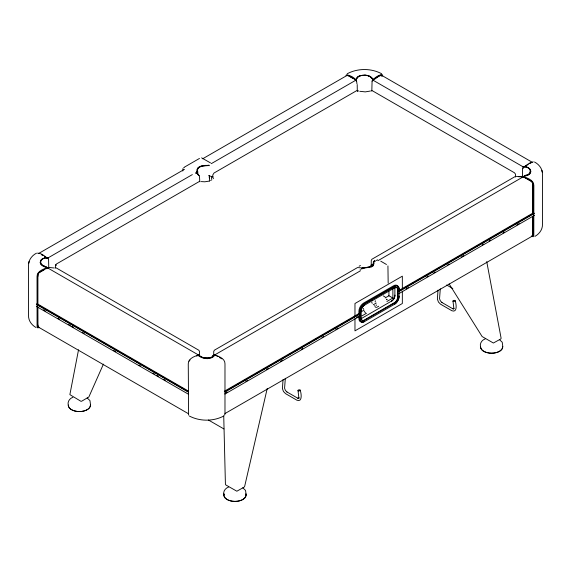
<?xml version="1.0" encoding="UTF-8"?>
<svg xmlns="http://www.w3.org/2000/svg" width="571" height="571" viewBox="0 0 571 571"><rect width="100%" height="100%" fill="white"/><g stroke="black" fill="none" stroke-linecap="round" stroke-linejoin="round"><path stroke-width="0.86" d="M532.871 216.459L532.807 235.452L531.872 235.78M532.871 213.939L532.807 183.398L531.287 181.371L524.571 177.61M522.401 176.253L522.608 168.267L523.543 166.646C526.797 166.361 532.143 169.23 529.702 173.027A7.38 4.168 -1.1 0 1 527.925 174.512L524.463 175.668L523.443 177.174M37.9 276.321L38.107 273.994L38.985 272.888M209.279 177.916L209.357 175.461M209.386 181.321L209.586 175.575M361.186 311.109L361.222 310.303A4.554 2.627 -60 0 1 362.135 307.648M394.847 295.985L394.875 295.107M399.086 296.235L399.043 297.191A6.317 3.647 -60 0 1 395.218 303.808L394.411 304.329M36.508 253.167C31.776 255.523 28.179 260.455 28.55 265.9L28.55 315.085C28.165 320.367 31.591 325.127 36.094 327.554M182.784 171.007L182.963 168.559M283.03 379.601L282.424 388.658L283.487 391.535L285.586 393.662L296.984 400.242C302.851 402.512 301.174 392.62 300.16 390.121M285.322 378.273L284.579 388.194L285.379 390.357L287.006 391.992M438 290.125L437.393 299.19L438.464 302.059L440.562 304.193L451.954 310.767C457.828 313.044 456.143 303.144 455.137 300.653M440.298 288.798L439.549 298.719L440.355 300.881L441.975 302.516M47.407 268.213L47.457 267.628C44.873 266.107 38.178 264.93 41.005 260.198A7.609 4.447 0.7 0 1 42.839 258.656A7.023 4.09 0.5 0 1 45.452 257.749L47.286 257.921M375.254 300.724L375.233 302.03M195.774 173.206L196.974 171.521C195.853 165.233 206.031 164.876 209.343 165.683M209.05 165.147C205.01 165.968 196.296 165.04 197.273 171.478L196.081 172.635L196.003 173.256L196.403 173.156M370.679 266.165L371.371 264.566M346.047 75.765L346.34 74.808C350.644 75.336 357.275 78.52 356.939 83.751M78.534 349.795L69.869 394.632L80.832 401.242L81.624 401.242L88.862 396.981L103.422 364.12M28.686 263.452L28.843 262.66M28.914 262.317L29.078 261.532M47.557 257.906L45.659 257.849L43.082 258.72A7.38 4.354 1.2 0 0 41.29 260.226C39.385 262.81 42.097 265.701 44.702 266.179M267.228 388.451L244.659 486.371L244.145 487.127L236.851 491.217L225.823 484.95L225.417 484.229L223.732 415.824M361.55 268.498L361.479 268.791C364.955 266.357 374.676 268.848 373.627 261.761L374.819 260.854L375.118 261.254M197.587 355.333L198.444 354.477C201.149 357.81 205.91 358.645 209.978 357.617A7.38 4.168 -1 0 0 212.576 356.575L214.446 354.655L215.588 354.919M200.243 181.692L199.086 181.635L56.493 263.966L55.444 265.287L55.373 268.256M372.056 81.168L372.285 80.625M523.186 168.424L523.407 167.874M373.134 79.812C371.079 75.201 365.155 74.658 360.801 75.65A7.923 4.575 0 0 0 358.074 76.735L355.319 80.275L356.639 78.099A7.023 4.097 0.4 0 1 358.188 76.571A7.609 4.454 0.6 0 1 360.872 75.529C365.233 74.637 370.658 75.401 372.949 79.704L372.078 81.36L371.828 90.875M189.108 361.172L189.315 360.801M197.866 355.34C200.678 357.453 205.596 359.716 210.199 358.167A7.923 4.568 0 0 0 212.926 357.082L215.017 354.948L215.374 355.283M522.415 177.031L523.414 176.603M214.182 354.984L215.231 354.527M371.321 90.86L372.363 90.746L514.421 172.756L515.463 174.076L515.527 177.046M355.412 80.161L358.431 76.657A7.38 4.361 1.1 0 1 361.015 75.629L363.213 75.322M372.599 80.09C375.154 77.563 378.716 74.637 382.399 74.694L382.706 75.729M361.7 268.998C365.247 266.678 374.976 268.991 373.926 261.896L375.047 261.061M373.955 261.125L373.355 261.768C374.405 268.206 365.59 266.95 361.893 268.199M189.608 360.444L189.979 360.065M524.157 166.789L529.481 163.128L533.278 161.843M196.424 172.67L197.545 171.614C196.474 165.647 204.604 165.904 208.472 165.583M360.058 269.919L360.429 269.612M373.727 79.633C375.918 79.005 380.707 73.345 382.085 76.393M211.905 179.729L210.571 180.5M359.095 266.25L360.429 265.479M364.662 305.1L364.148 305.428A4.839 2.791 -60 0 0 361.222 310.496M391.328 301.245L391.849 300.91A4.946 2.855 -60 0 0 394.839 295.728M392.07 300.781L361.414 318.518M39.57 272.446L44.788 269.398M534.884 236.401C539.402 233.974 542.843 229.214 542.45 223.932L542.45 174.74C542.821 169.309 539.231 164.384 534.513 162.014M184.39 167.153L199.486 158.438M183.662 167.731L184.076 167.489M38.885 253.346L184.462 169.302M202.669 158.788L347.518 75.158L356.118 80.04L211.291 163.656M192.348 174.59L47.521 258.206L44.459 256.443M528.218 164.484L523.628 167.132L372.378 79.812L380.978 74.929L532.251 162.271M529.752 163.599L531.28 162.714M514.992 176.639L371.864 259.27L371.243 260.569L371.243 267.128M360.429 270.804L214.882 354.834L217.944 356.604M377.938 260.697L523.479 176.667L531.901 181.528L532.95 183.27L532.957 213.468M372.349 300.653L363.977 305.528A4.554 2.627 -60 0 0 362.449 307.155M372.149 300.774L395.082 287.57A4.839 2.791 -60 0 1 398.008 289.261L398.008 297.627A4.839 2.791 -60 0 1 395.082 302.694L364.148 320.559A4.839 2.791 -60 0 1 361.222 318.868L361.186 318.061M361.029 311.866L364.091 310.096M373.241 304.814L376.232 303.087M385.189 297.919L388.922 295.764L388.922 291.353M224.317 391.278L359.709 313.108M399.143 290.346L533.764 212.619M224.881 391.67L359.502 313.943M398.936 291.181L533.564 213.454M225.053 391.963L359.673 314.236M399.108 291.467L534.499 213.304M225.088 393.383L227.394 392.056M245.858 381.392L247.393 380.507M266.628 369.401L268.163 368.516M280.475 361.407L282.781 360.08M301.245 349.416L302.78 348.531M322.015 337.425L323.55 336.54M335.862 329.431L338.168 328.097M356.632 317.44L358.167 316.548M406.067 288.897L408.372 287.57M426.837 276.906L428.371 276.021M433.76 272.909L435.295 272.024M447.607 264.915L449.141 264.03M461.454 256.921L463.759 255.587M482.224 244.93L483.758 244.038M489.147 240.933L490.682 240.041M502.994 232.939L504.536 232.047M516.841 224.945L519.146 223.611M224.881 394.09L359.673 316.27M398.936 293.601L534.499 215.338M361.921 315.906L366.503 313.258M376.446 307.519L378.687 306.227M386.895 301.488L392.869 298.041L392.869 288.341M364.419 321.644L394.604 304.215M225.024 413.525L532.879 235.78L532.957 216.131M347.204 73.766C357.674 68.127 371.193 68.12 381.664 73.752M223.796 416.009C213.276 421.534 199.864 421.541 189.336 416.023M376.21 260.469L377.581 259.834M394.361 287.948L394.854 287.698A4.554 2.627 -60 0 1 397.609 289.29M361.186 318.611L361.679 318.368M364.626 321.523L363.784 321.965A6.595 3.811 -60 0 1 359.794 319.653L359.787 310.902A6.595 3.811 -60 0 1 363.784 303.986L395.046 285.935A6.595 3.811 -60 0 1 399.036 288.241L399.086 289.19M72.867 397.316C69.669 398.38 67.428 401.591 68.199 405.017M485.136 338.96C481.938 340.03 479.69 343.242 480.468 346.661M228.464 487.149C225.267 488.212 223.018 491.424 223.796 494.85M37.486 253.124C41.24 253.053 44.774 255.986 47.479 258.435M196.695 356.083L197.273 355.854M39.563 327.433L37.722 327.904L37.079 326.869L37.044 276.571C36.822 271.453 43.196 268.927 47.279 267.906M347.061 75.572L348.31 75.729L353.528 78.705M370.472 91.01L365.304 91.888L359.78 91.296M208.936 181.128L204.853 181.799L201.299 181.607M224.324 415.053L224.853 414.739L224.981 412.776L224.981 363.77C225.138 358.667 218.836 356.275 214.782 355.026M45.359 257.892L42.711 258.806A7.923 4.575 0 0 0 40.834 260.383C38.25 264.337 43.517 266.843 46.679 267.456L47.05 268.606M38.985 327.176L37.986 326.976L37.9 325.049M46.28 268.677L46.95 268.648M518.568 176.746L522.786 176.332M204.339 358.16L208.486 358.21M364.377 75.151C367.546 75.065 371.179 76.086 372.699 79.133M374.49 261.033L374.819 260.854M524.121 166.554C527.426 166.446 532.45 169.437 529.995 173.17A7.609 4.34 -0.6 0 1 528.161 174.705A7.023 4.047 -0.3 0 1 525.548 175.625L524.035 176.232L523.714 177.153M523.521 176.782C527.583 178.024 533.992 180.308 533.842 185.454L533.806 235.78L533.178 236.744L531.323 236.266M46.201 257.778L46.786 257.814M213.083 176.939L208.572 175.647M516.248 176.36L522.993 177.017M48.364 267.406L54.266 267.985M358.588 90.939L356.611 90.696L214.018 173.02L212.79 175.004L212.79 177.374L213.44 178.702M198.401 355.162C194.333 356.19 188.037 358.795 188.266 363.877L188.601 415.11M363.37 268.035L357.489 267.571L214.368 350.201L213.711 351.515L213.711 355.619M198.051 354.57C200.906 357.931 205.831 358.973 210.128 357.839A7.609 4.34 -0.6 0 0 212.797 356.782A7.023 4.026 -0.1 0 0 214.368 355.276L214.996 354.655L215.553 355.069M47.457 267.628L48.142 267.935M45.437 266.628L46.879 267.242M212.412 355.519L213.547 355.926M371.457 302.666L372.478 303.13M383.305 295.892L385.139 296.977M452.66 308.683L453.859 308.74L453.56 309.089L453.874 308.233L453.881 308.604L452.989 301.138M297.684 398.158L298.89 398.215L298.583 398.558L298.904 397.709L298.904 398.073L298.012 390.607M201.592 157.846L210.521 162.913M446.65 284.986L452.817 288.548M380.729 261.154L386.474 264.501M441.704 302.359L452.967 308.861M388.808 295.699L394.14 298.776M286.735 391.834L297.991 398.337M41.398 254.673L42.925 255.558M219.478 357.489L221.776 358.816M55.865 267.713L198.886 350.28L199.543 351.6L199.543 355.704M198.622 355.062L47.372 267.742L38.949 272.603L37.907 274.344L37.9 304.543M37.094 303.693L188.409 391.056M36.53 304.086L188.616 391.899M36.358 304.379L188.451 392.184M43.268 309.817L45.587 311.152M57.935 318.283L59.484 319.175M68.748 324.521L70.29 325.413M71.832 326.305L73.381 327.197M82.645 332.543L84.187 333.435M113.522 350.373L115.842 351.715M139.003 365.083L140.545 365.975M152.9 373.106L154.441 373.998M156.761 375.34L158.303 376.225M163.706 379.351L165.247 380.236M36.358 306.413L188.616 394.318M208.486 420.042L223.918 428.949M188.48 413.747L37.971 326.855L37.9 306.827M499.454 339.609L502.23 342.243L502.801 346.661M242.782 487.798L245.559 490.432L246.13 494.85M87.185 397.966L89.961 400.599L90.532 405.017M354.441 79.269L355.398 80.097M55.658 264.766L56.365 265.422M372.949 79.704L373.313 80.054M365.476 312.851L364.177 311.252M47.586 257.735L48.585 259.377L48.749 267.371M197.002 173.377L199.415 175.954C199.101 174.997 200.078 180.572 199.557 181.464M196.774 173.213L199.036 175.554M355.769 79.812L356.561 80.782M357.453 90.525L357.731 91.324M376.26 304.971L376.575 305.392M449.113 283.88L482.124 336.54L493.38 343.021L500.817 338.938L501.117 338.253L486.728 261.611M374.726 305.421L375.404 307.412M386.952 299.796L386.745 299.14L386.895 299.618M524.042 177.438L524.214 176.432L528.289 175.011A7.923 4.575 0 0 0 530.166 173.434C532.921 169.723 526.969 166.011 524.121 166.982M541.922 170.379L542.086 171.157M542.157 171.507L542.314 172.292M357.203 84.537L357.289 90.925M363.427 308.426L363.499 309.268M387.93 265.893L388.173 283.195M360.187 319.624L360.187 310.931A6.317 3.647 -60 0 1 364.012 304.322L395.218 286.292A6.317 3.647 -60 0 1 399.036 288.505M397.609 289.29L397.609 297.598A4.554 2.627 -60 0 1 394.854 302.366L363.977 320.195A4.554 2.627 -60 0 1 361.222 318.604M394.839 287.334L394.875 288.219M197.744 171.329L197.909 174.776M402.341 288.512L402.341 276.164L354.969 303.508L354.969 315.863M402.341 291.16L402.341 303.508L354.969 330.859L354.969 318.504M399.086 288.947L399.086 296.463M394.875 287.912L394.875 295.393M372.942 266.136L372.942 264.494A1.113 0.642 -60 0 1 373.17 263.716M361.186 310.881L361.186 318.297M358.916 314.5L358.916 311.259A6.695 3.861 -60 0 1 363.656 303.058L393.655 285.736A6.695 3.861 -60 0 1 398.344 287.755M358.916 316.12L358.916 318.554A6.695 3.861 -60 0 0 362.399 321.816M211.448 176.51L211.448 178.851M394.839 295.985A4.582 2.648 -60 0 1 392.07 300.781M399.036 296.999A6.595 3.811 -60 0 1 395.046 303.908M364.012 321.83A6.317 3.647 -60 0 1 360.194 319.624M522.693 177.124A1.113 0.642 -60 0 1 523.25 177.067M373.427 263.374A1.113 0.642 -60 0 1 373.727 263.131M355.326 80.497A1.113 0.642 -60 0 1 356.118 80.954M47.75 258.342A1.113 0.642 -60 0 1 48.307 257.749M215.117 354.969A1.113 0.642 -60 0 1 215.674 354.377M372.863 80.361A1.113 0.642 60 0 1 373.42 80.411M522.836 166.675A1.113 0.642 60 0 1 523.393 167.267M47.607 268.142A1.113 0.642 60 0 1 48.164 268.199M197.58 354.463A1.113 0.642 60 0 1 197.88 354.705M90.504 405.139A11.134 6.431 0 0 1 79.369 411.563A11.042 6.374 0 0 1 68.32 405.21M68.234 405.139A11.134 6.431 0 0 0 79.369 411.563A11.042 6.374 0 0 0 90.411 405.21M245.958 493.965A11.134 6.431 0 0 1 234.959 501.395A11.042 6.374 0 0 1 224.053 494.043M223.968 493.965A11.134 6.431 0 0 0 234.959 501.395A11.042 6.374 0 0 0 245.873 494.043M502.765 346.783A11.134 6.431 0 0 1 491.631 353.206A11.042 6.374 0 0 1 480.589 346.854M480.497 346.783A11.134 6.431 0 0 0 491.631 353.206A11.042 6.374 0 0 0 502.68 346.854M298.298 390.821A1.113 0.535 -7.3 0 0 300.16 390.4A1.113 0.535 -7.3 0 0 298.811 389.872A1.113 0.535 -7.3 0 0 298.298 390.821M453.274 301.352A1.113 0.535 -7.3 0 0 455.13 300.931A1.113 0.535 -7.3 0 0 453.781 300.403A1.113 0.535 -7.3 0 0 453.274 301.352"/></g></svg>
